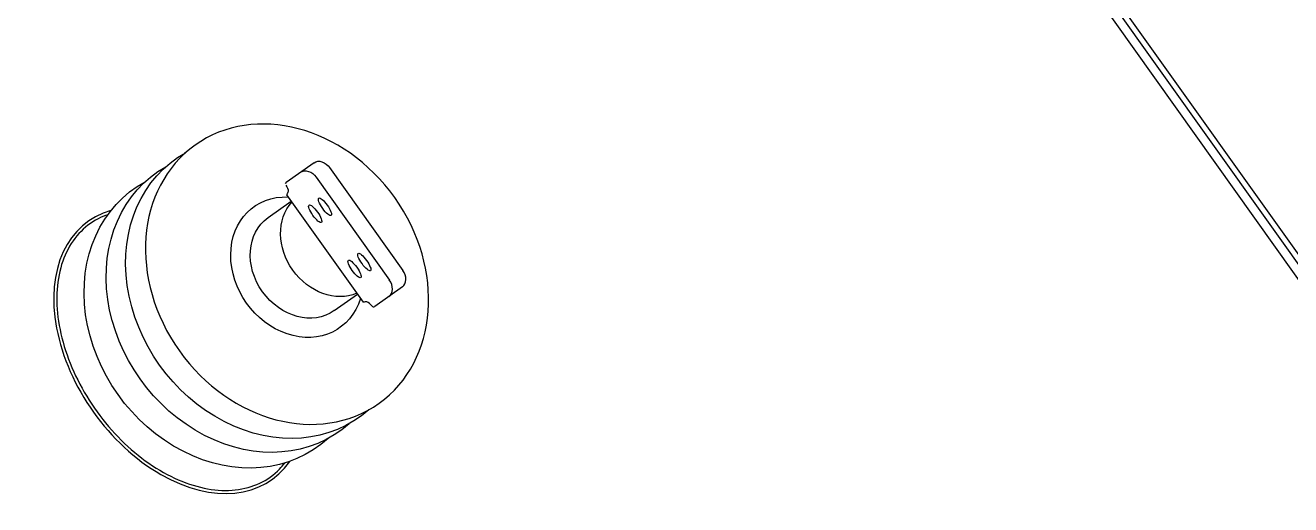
# Model space of a CAD drawing. Header units: feet. Extents: x 2321988 to 2329858, y 6722724 to 6730499.
# Drawn here: x 2326067.561 to 2326070.28, y 6726846.875 to 6726847.905 of the extents above; entities that cross this region are included whole.
import ezdxf

# ---------------------------------------------------------------- set-up
doc = ezdxf.new("R2010")
doc.units = ezdxf.units.FT
doc.header["$MEASUREMENT"] = 0
doc.layers.add('C-BESS-EQUIPMENT', color=255, linetype='Continuous')

# ---------------------------------------------------------------- blocks, each defined once
blk = doc.blocks.new('*U57')
blk.add_wipeout([(464, -67.5), (464, 67.5), (472, 67.5), (472, -67.5)]).dxf.layer = 'C-BESS-EQUIPMENT'
blk = doc.blocks.new('Midpoint Site Plan$0$P1730-01-0001')
at = {"color": 0, "linetype": 'ByBlock', "lineweight": -2}
for p, q in [((39.221, 34.998), (39.221, -34.998)), ((39.37, 34.998), (39.37, -34.998)), ((20.076, 21.438), (19.198, 21.438)), ((18.29, 20.971), (19.02, 20.971)), ((19.02, 21.174), (19.02, 17.774)), ((19.904, 21.107), (19.904, 17.841)), ((20.329, 21.107), (20.329, 17.841)), ((18.29, 18.029), (19.02, 18.029)), ((20.076, 17.51), (19.198, 17.51))]:
    blk.add_line(p, q, dxfattribs=at)
for centre, start, end in [((19.198, 21.389), 90, 180), ((19.198, 17.559), 180, 270)]:
    blk.add_arc(centre, 0.0491, start, end, dxfattribs=at)
for centre, major_axis, ratio, start_param, end_param in [((14.454, 19.5), (0, 4.086), 0.670598, 6.046109, 9.661854), ((19.65, 17.845), (0, 0.336), 0.755248, 3.141593, 4.725055), ((20.076, 17.845), (0, 0.336), 0.755248, 3.141593, 4.725055)]:
    blk.add_ellipse(centre, major_axis=major_axis, ratio=ratio, start_param=start_param, end_param=end_param, dxfattribs=at)
at = {"color": 0, "linetype": 'ByBlock', "lineweight": -2, "extrusion": (0, 0, -1)}
for centre, major_axis, ratio, start_param, end_param in [((15.898, 19.5), (0, 4.086), 0.833977, 3.038975, 6.385803), ((16.596, 19.5), (0, 4.086), 0.833977, 3.050793, 6.373985), ((17.214, 19.5), (0, 4.086), 0.833977, 3.049307, 6.375471), ((18.155, 19.5), (0, 1.912), 0.833977, 2.568457, 6.856321), ((19.65, 21.102), (0, -0.336), 0.755248, 3.141593, 4.725055), ((20.076, 21.102), (0, -0.336), 0.755248, 3.141593, 4.725055), ((18.29, 19.5), (0, 1.471), 0.833977, 3.141593, 6.283185), ((19.25, 19.5), (0, 1.471), 0.833977, 3.329957, 6.094821)]:
    blk.add_ellipse(centre, major_axis=major_axis, ratio=ratio, start_param=start_param, end_param=end_param, dxfattribs=at)
blk.add_ellipse((17.842, 19.5), major_axis=(0, 4.086), ratio=0.833977, dxfattribs=at)
at = {"color": 0, "linetype": 'ByBlock', "lineweight": -2}
for centre in [(19.338, 20.348), (19.646, 20.348), (19.338, 18.6), (19.646, 18.6)]:
    blk.add_ellipse(centre, major_axis=(0, 0.275), ratio=0.262998, dxfattribs=at)
blk.add_open_spline([(14.969, 23.431), (14.882, 23.457), (14.794, 23.477), (14.497, 23.519), (14.286, 23.512), (13.871, 23.422), (13.666, 23.34), (13.273, 23.104), (13.085, 22.95), (12.739, 22.578), (12.58, 22.36), (12.3, 21.873), (12.18, 21.604), (11.986, 21.03), (11.911, 20.725), (11.814, 20.097), (11.79, 19.774), (11.795, 19.129), (11.824, 18.808), (11.932, 18.183), (12.011, 17.881), (12.214, 17.314), (12.339, 17.05), (12.626, 16.573), (12.788, 16.361), (13.14, 16.002), (13.33, 15.855), (13.726, 15.633), (13.932, 15.558), (14.349, 15.483), (14.56, 15.483), (14.836, 15.533), (14.903, 15.549), (14.969, 15.569)], degree=3, knots=[6.085725, 6.085725, 6.085725, 6.085725, 6.186944, 6.186944, 6.426796, 6.426796, 6.666649, 6.666649, 6.906501, 6.906501, 7.146353, 7.146353, 7.386205, 7.386205, 7.626057, 7.626057, 7.86591, 7.86591, 8.105762, 8.105762, 8.345614, 8.345614, 8.585466, 8.585466, 8.825318, 8.825318, 9.065171, 9.065171, 9.305023, 9.305023, 9.544875, 9.544875, 9.622239, 9.622239, 9.622239, 9.622239], dxfattribs=at)
for points in [[(19.149, 21.389), (19.104, 21.223), (19.02, 21.174)], [(19.149, 17.559), (19.104, 17.725), (19.02, 17.774)]]:
    blk.add_spline(points, degree=3, dxfattribs=at)

msp = doc.modelspace()

# ---------------------------------------------------------------- block references
at = {"layer": 'C-BESS-EQUIPMENT', "xscale": 0.08333333333333331, "yscale": 0.08333333333333331, "zscale": 0.08333333333333331, "rotation": 305.4689808292026}
msp.add_blockref('*U57', (2326041.4532, 6726882.2405), dxfattribs=at)

# ---------------------------------------------------------------- next in the draw order: wipeouts: each hides what was drawn before it
msp.add_wipeout([(2326064.1746, 6726849.7753), (2326064.7175, 6726850.1621), (2326071.5356, 6726840.5926), (2326070.9926, 6726840.2058)]).dxf.layer = 'C-BESS-EQUIPMENT'

# ---------------------------------------------------------------- next in the draw order: linework, layer by layer
at = {"layer": 'C-BESS-EQUIPMENT'}
msp.add_lwpolyline([(2326063.3223, 6726845.945), (2326068.6161, 6726849.7167), (2326072.3878, 6726844.4229), (2326067.094, 6726840.6512)], close=True, dxfattribs=at)

# ---------------------------------------------------------------- next in the draw order: block references
at = {"layer": 'C-BESS-EQUIPMENT', "xscale": 0.08333333333333331, "yscale": 0.08333333333333331, "zscale": 0.08333333333333331, "rotation": 35.46898082920265}
msp.add_blockref('Midpoint Site Plan$0$P1730-01-0001', (2326067.8551, 6726845.1839), dxfattribs=at)

# ---------------------------------------------------------------- next in the draw order: wipeouts: each hides what was drawn before it
msp.add_wipeout([(2326044.1544, 6726887.5417), (2326077.858, 6726840.2369), (2326077.4083, 6726839.9165), (2326043.7047, 6726887.2214)]).dxf.layer = 'C-BESS-EQUIPMENT'

# ---------------------------------------------------------------- next in the draw order: wipeouts: each hides what was drawn before it
msp.add_wipeout([(2326040.0822, 6726884.6404), (2326073.7858, 6726837.3356), (2326073.3362, 6726837.0152), (2326039.6325, 6726884.3201)]).dxf.layer = 'C-BESS-EQUIPMENT'

# ---------------------------------------------------------------- next in the draw order: wipeouts: each hides what was drawn before it
msp.add_wipeout([(2326036.0101, 6726881.739), (2326069.7137, 6726834.4343), (2326069.264, 6726834.1139), (2326035.5604, 6726881.4188)]).dxf.layer = 'C-BESS-EQUIPMENT'

doc.saveas('drawing.dxf')
